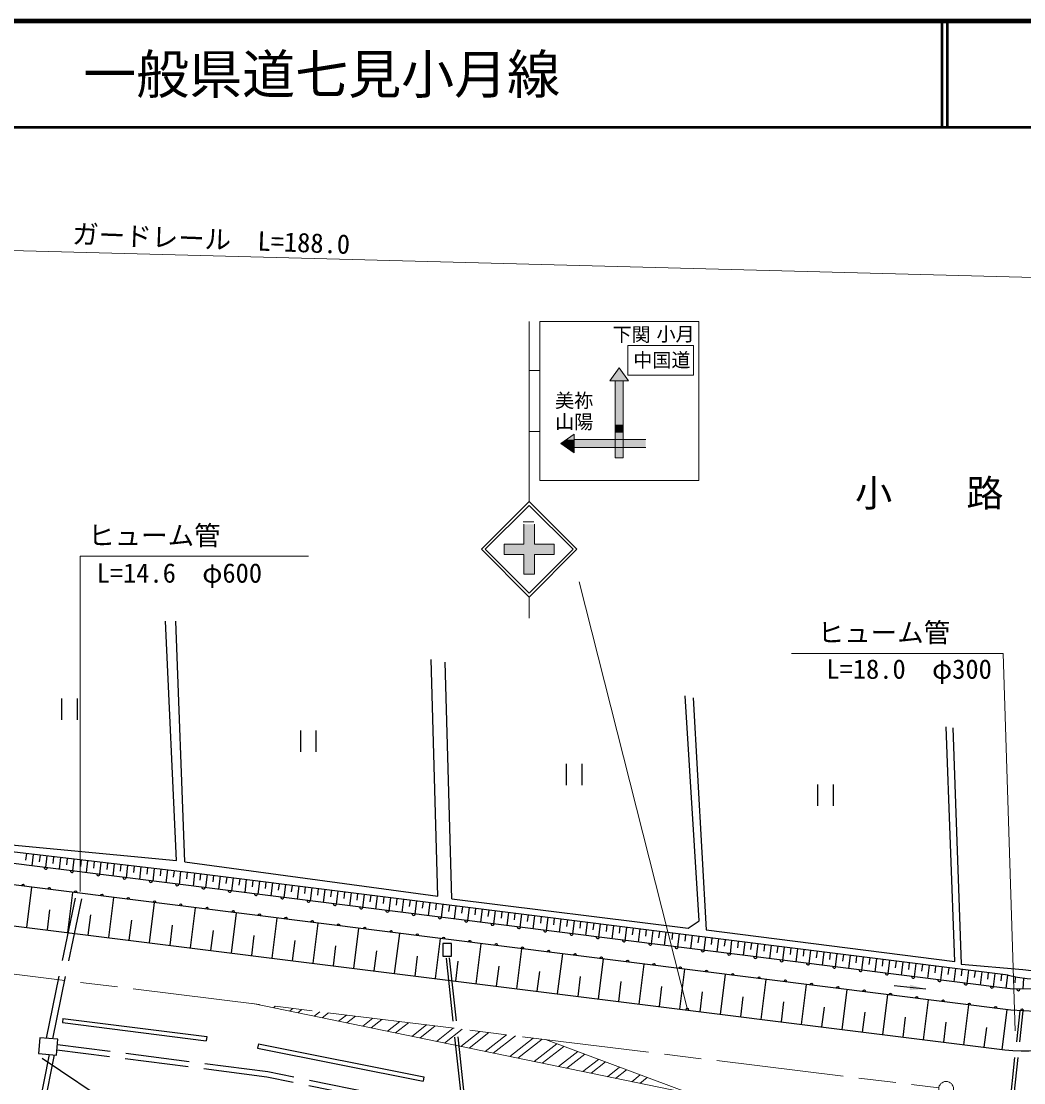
# Model space of a CAD drawing. Units: millimetres, scale not verified. Extents: x 40000 to 680000, y 20000 to 380000.
# Drawn here: x 210886 to 305492, y 279826 to 380000 of the extents above; entities that cross this region are included whole.
import ezdxf
from ezdxf.enums import TextEntityAlignment as Align

# ---------------------------------------------------------------- set-up
doc = ezdxf.new("R2010")
doc.units = ezdxf.units.MM
doc.header["$LTSCALE"] = 1000
doc.linetypes.add('CHAIN', pattern=[18.5, 12, -1.5, 3.5, -1.5])
doc.linetypes.add('DASHED', pattern=[7.5, 6, -1.5])
for name, color, linetype, lineweight in [('M-BGD', 7, 'Continuous', 25), ('M-BMK', 2, 'CHAIN', 13), ('M-BMK-SRVR', 3, 'Continuous', 13), ('M-STR-HTXT', 7, 'Continuous', 13), ('M-STR-STRC', 7, 'Continuous', 13), ('M-TTL', 2, 'Continuous', 140), ('M-TTL-LINE', 7, 'Continuous', 50), ('M-TTL-TXT', 7, 'Continuous', 13)]:
    doc.layers.add(name, color=color, linetype=linetype, lineweight=lineweight)
doc.layers.add('M-BMK-HTXT', color=7, linetype='Continuous')
doc.styles.add('ＭＳ ゴシック', font='')
doc.styles.get('ＭＳ ゴシック').set_extended_font_data('MS Gothic')

# ---------------------------------------------------------------- blocks, each defined once
blk = doc.blocks.new('open_arrow')
at = {"color": 0, "linetype": 'Continuous', "lineweight": -2}
blk.add_lwpolyline([(7.5, 1.25), (0, 0), (7.5, -1.25)], dxfattribs=at)
blk = doc.blocks.new('filled_arrow')
at = {"color": 0, "linetype": 'Continuous', "lineweight": -2}
blk.add_solid([(7.5, 1.25), (0, 0), (7.5, -1.25)], dxfattribs=at)

msp = doc.modelspace()

# ---------------------------------------------------------------- hatches: boundary and pattern name
at = {"layer": 'M-STR-STRC'}
for points in [[(267315, 347301), (268190, 346051), (267690, 346051), (266940, 346051), (266440, 346051)], [(266940, 346051), (267690, 346051), (267690, 341926), (266940, 341926)], [(266940, 341926), (267690, 341926), (267690, 341176), (266940, 341176)], [(263065, 341017), (263065, 340517), (263065, 339767), (263065, 339267), (261815, 340142)], [(266940, 341176), (267690, 341176), (267690, 338801), (266940, 338801)], [(261815, 340142), (262351, 340517), (263065, 340517), (263065, 339767), (263065, 339267)], [(263065, 340517), (266940, 340517), (266940, 339767), (263065, 339767)], [(267690, 340517), (269820, 340517), (269820, 339767), (267690, 339767)], [(256455, 330666), (258316, 330666), (258316, 332526), (259316, 332526), (259316, 330666), (261175, 330666), (261175, 329666), (259316, 329666), (259315, 327806), (258315, 327806), (258316, 329666), (256455, 329666)]]:
    msp.add_hatch(color=256, dxfattribs=at).paths.add_polyline_path(points)

# ---------------------------------------------------------------- linework, layer by layer
at = {"layer": 'M-BGD'}
for p, q in [((225547, 300792), (224514, 323374)), ((226316, 300661), (225490, 323393)), ((250212, 297441), (249574, 319761)), ((251526, 297197), (250888, 319516)), ((214702, 316073), (214702, 314073)), ((216202, 314073), (216202, 316073)), ((274859, 295123), (273545, 316335)), ((274296, 316147), (275535, 294259)), ((237228, 313069), (237228, 311069)), ((238728, 311069), (238728, 313069)), ((299000, 291256), (298174, 313406)), ((298812, 313331), (299600, 291031)), ((262307, 309916), (262307, 307916)), ((263807, 307916), (263807, 309916)), ((286034, 307963), (286034, 305963)), ((287534, 305963), (287534, 307963)), ((227182, 299621), (186861, 304276)), ((304456, 288662), (193783, 302574)), ((204856, 302758), (225547, 300792)), ((304281, 286669), (183918, 301799)), ((211371, 301447), (211299, 300830)), ((212016, 301372), (211891, 300298)), ((212660, 301298), (212588, 300682)), ((213306, 301246), (213176, 300137)), ((213944, 301149), (213872, 300533)), ((214585, 301075), (214457, 299976)), ((215224, 301002), (215152, 300386)), ((215863, 300928), (215733, 299815)), ((216538, 300850), (216466, 300234)), ((217136, 300781), (217005, 299655)), ((217771, 300708), (217699, 300092)), ((218405, 300634), (218272, 299496)), ((219038, 300561), (218965, 299946)), ((226316, 300661), (250212, 297441)), ((219670, 300488), (219535, 299337)), ((220300, 300416), (220228, 299801)), ((220930, 300343), (220793, 299179)), ((221557, 300270), (221485, 299656)), ((222185, 300198), (222047, 299021)), ((222811, 300126), (222739, 299511)), ((223436, 300054), (223297, 298864)), ((224060, 299982), (223988, 299367)), ((224683, 299910), (224542, 298708)), ((225304, 299838), (225232, 299224)), ((225925, 299766), (225783, 298552)), ((226544, 299695), (226472, 299081)), ((227252, 299612), (227098, 298386)), ((304014, 289972), (227182, 299621)), ((227804, 299543), (227727, 298930)), ((228421, 299465), (228267, 298240)), ((229038, 299388), (228961, 298775)), ((229656, 299310), (229502, 298084)), ((230273, 299233), (230196, 298620)), ((230891, 299155), (230737, 297929)), ((231508, 299078), (231431, 298465)), ((232126, 299000), (231972, 297774)), ((232743, 298923), (232666, 298309)), ((233361, 298845), (233207, 297619)), ((233979, 298768), (233902, 298154)), ((234596, 298690), (234442, 297463)), ((235214, 298612), (235137, 297999)), ((235832, 298535), (235678, 297308)), ((211419, 294489), (211894, 298282)), ((215282, 294005), (215757, 297796)), ((236450, 298457), (236373, 297844)), ((237067, 298380), (236913, 297153)), ((237685, 298302), (237608, 297689)), ((238303, 298224), (238149, 296997)), ((238921, 298147), (238844, 297533)), ((239539, 298069), (239385, 296842)), ((240157, 297992), (240080, 297378)), ((240775, 297914), (240621, 296687)), ((241393, 297836), (241316, 297223)), ((242011, 297759), (241857, 296531)), ((242630, 297681), (242553, 297067)), ((243248, 297603), (243094, 296376)), ((243866, 297526), (243789, 296912)), ((219143, 293522), (219618, 297311)), ((223003, 293038), (223477, 296826)), ((244484, 297448), (244330, 296220)), ((245103, 297371), (245026, 296757)), ((245721, 297293), (245567, 296065)), ((246339, 297215), (246262, 296601)), ((246958, 297138), (246804, 295909)), ((247576, 297060), (247499, 296446)), ((248195, 296982), (248041, 295754)), ((248813, 296905), (248736, 296290)), ((249432, 296827), (249278, 295598)), ((250050, 296749), (249973, 296135)), ((250669, 296672), (250515, 295443)), ((251288, 296594), (251211, 295980)), ((251526, 297197), (273808, 294410)), ((251907, 296516), (251752, 295287)), ((195927, 296430), (303709, 282928)), ((213350, 294247), (213588, 296143)), ((217212, 293764), (217450, 295659)), ((226860, 292555), (227335, 296341)), ((230717, 292072), (231191, 295856)), ((252525, 296438), (252448, 295824)), ((253144, 296361), (252990, 295132)), ((253763, 296283), (253686, 295669)), ((254382, 296205), (254227, 294976)), ((255001, 296128), (254924, 295513)), ((255620, 296050), (255465, 294821)), ((256239, 295972), (256161, 295357)), ((256858, 295894), (256703, 294665)), ((257477, 295817), (257400, 295202)), ((258096, 295739), (257941, 294509)), ((258715, 295661), (258638, 295046)), ((259334, 295583), (259180, 294354)), ((221073, 293280), (221310, 295174)), ((224932, 292797), (225169, 294690)), ((234571, 291589), (235045, 295372)), ((238424, 291106), (238898, 294887)), ((259953, 295506), (259876, 294891)), ((260573, 295428), (260418, 294198)), ((261192, 295350), (261115, 294735)), ((261811, 295272), (261657, 294042)), ((262430, 295195), (262353, 294580)), ((263050, 295117), (262895, 293887)), ((263669, 295039), (263592, 294424)), ((264289, 294961), (264134, 293731)), ((264908, 294883), (264831, 294268)), ((265528, 294806), (265373, 293575)), ((266147, 294728), (266070, 294113)), ((266767, 294650), (266612, 293419)), ((267387, 294572), (267309, 293957)), ((273808, 294410), (274859, 295123)), ((228789, 292313), (229026, 294206)), ((232644, 291831), (232881, 293722)), ((242276, 290624), (242749, 294403)), ((246125, 290142), (246599, 293920)), ((268006, 294494), (267852, 293264)), ((268626, 294416), (268549, 293801)), ((269246, 294339), (269091, 293108)), ((269866, 294261), (269788, 293645)), ((270485, 294183), (270331, 292952)), ((271105, 294105), (271028, 293490)), ((271725, 294027), (271571, 292796)), ((272345, 293949), (272268, 293334)), ((272965, 293872), (272810, 292640)), ((273585, 293794), (273508, 293178)), ((274205, 293716), (274051, 292484)), ((274825, 293638), (274748, 293022)), ((275445, 293560), (275291, 292329)), ((275535, 294259), (299000, 291256)), ((236498, 291348), (236735, 293239)), ((240350, 290865), (240587, 292755)), ((249973, 289660), (250446, 293436)), ((251486, 292979), (250686, 292979)), ((250686, 292979), (250686, 291779)), ((251486, 291779), (251486, 292979)), ((253820, 289178), (254293, 292952)), ((276066, 293482), (275988, 292866)), ((276686, 293404), (276531, 292173)), ((277306, 293326), (277229, 292711)), ((277926, 293249), (277772, 292017)), ((278547, 293171), (278469, 292555)), ((279167, 293093), (279012, 291861)), ((279787, 293015), (279710, 292399)), ((280408, 292937), (280253, 291705)), ((281028, 292859), (280951, 292243)), ((281649, 292781), (281494, 291549)), ((282269, 292703), (282192, 292087)), ((282890, 292625), (282735, 291393)), ((283510, 292547), (283433, 291931)), ((244201, 290383), (244437, 292272)), ((248049, 289901), (248286, 291789)), ((250686, 291779), (251486, 291779)), ((257664, 288696), (258137, 292469)), ((261507, 288215), (261980, 291986)), ((284131, 292469), (283976, 291237)), ((284752, 292391), (284674, 291775)), ((285373, 292313), (285218, 291081)), ((285993, 292235), (285916, 291619)), ((286614, 292158), (286459, 290925)), ((287235, 292080), (287158, 291463)), ((287856, 292002), (287701, 290769)), ((288477, 291924), (288399, 291307)), ((289098, 291846), (288943, 290613)), ((289719, 291768), (289641, 291151)), ((290340, 291690), (290185, 290456)), ((290961, 291612), (290883, 290995)), ((291582, 291534), (291427, 290300)), ((251897, 289419), (252133, 291306)), ((255742, 288937), (255978, 290824)), ((265349, 287734), (265821, 291503)), ((269189, 287253), (269661, 291021)), ((273027, 286772), (273499, 290538)), ((292203, 291456), (292126, 290839)), ((292824, 291378), (292669, 290144)), ((293445, 291300), (293368, 290683)), ((294067, 291222), (293912, 289988)), ((294688, 291144), (294610, 290527)), ((295309, 291066), (295154, 289832)), ((295931, 290988), (295853, 290371)), ((296552, 290910), (296397, 289676)), ((297173, 290832), (297096, 290214)), ((297795, 290753), (297640, 289519)), ((298416, 290675), (298339, 290058)), ((299038, 290597), (298883, 289363)), ((299659, 290519), (299582, 289902)), ((299600, 291031), (305419, 290505)), ((259586, 288456), (259822, 290342)), ((263428, 287974), (263664, 289859)), ((276863, 286291), (277335, 290056)), ((280698, 285811), (281170, 289574)), ((300281, 290441), (300126, 289207)), ((300903, 290363), (300825, 289746)), ((301524, 290285), (301369, 289050)), ((302146, 290207), (302069, 289590)), ((302768, 290129), (302613, 288894)), ((303390, 290051), (303312, 289433)), ((303945, 289981), (303790, 288746)), ((304679, 289824), (304638, 289243)), ((305464, 289707), (305392, 288669)), ((267269, 287493), (267505, 289378)), ((271108, 287012), (271344, 288896)), ((284531, 285331), (285003, 289092)), ((288363, 284851), (288834, 288610)), ((296238, 288674), (293254, 288981)), ((308153, 288687), (304456, 288662)), ((274945, 286532), (275181, 288414)), ((278781, 286051), (279017, 287933)), ((292193, 284371), (292664, 288129)), ((296021, 283891), (296492, 287648)), ((282615, 285571), (282850, 287452)), ((286447, 285091), (286683, 286971)), ((299848, 283412), (300318, 287167)), ((303449, 282961), (303920, 286715)), ((308073, 286481), (304281, 286669)), ((214822, 285903), (214772, 285507)), ((214772, 285507), (228344, 283798)), ((214822, 285903), (228394, 284195)), ((290278, 284611), (290513, 286490)), ((294107, 284131), (294342, 286010)), ((297935, 283652), (298170, 285530)), ((301760, 283173), (301996, 285049)), ((212648, 284076), (212524, 282581)), ((214343, 283935), (212648, 284076)), ((214218, 282440), (214343, 283935)), ((228394, 284195), (228344, 283798)), ((233265, 283496), (233187, 283104)), ((233265, 283496), (248883, 280380)), ((211759, 273505), (213542, 282496)), ((212524, 282581), (214218, 282440)), ((233187, 283104), (248805, 279988)), ((212259, 273501), (214012, 282457)), ((212848, 282149), (238978, 264654)), ((248883, 280380), (248805, 279988))]:
    msp.add_line(p, q, dxfattribs=at)
at = {"layer": 'M-BGD', "linetype": 'DASHED'}
for p, q in [((213259, 284025), (216098, 297754)), ((213861, 283975), (216695, 297678)), ((250973, 291592), (254412, 259934)), ((251271, 291624), (254684, 260211)), ((303218, 268784), (305139, 286626)), ((303520, 268784), (305439, 286611)), ((234078, 280366), (214258, 282917)), ((234161, 280860), (214299, 283416)), ((273348, 272752), (234161, 280860)), ((273273, 272257), (234078, 280366))]:
    msp.add_line(p, q, dxfattribs=at)
at = {"layer": 'M-BGD'}
msp.add_circle((273747, 286779), 100, dxfattribs=at)
for centre, radius, start, end in [((213200, 300133), 150, 172.8354, 352.8354), ((215681, 299822), 150, 172.8354, 352.8354), ((218161, 299510), 150, 172.8354, 352.8354), ((211053, 298388), 150, 352.8354, 172.8354), ((220642, 299198), 150, 172.8354, 352.8354), ((223122, 298886), 150, 172.8354, 352.8354), ((225603, 298574), 150, 172.8354, 352.8354), ((213534, 298076), 150, 352.8354, 172.8354), ((216014, 297764), 150, 352.8354, 172.8354), ((218495, 297452), 150, 352.8354, 172.8354), ((228083, 298263), 150, 172.8354, 352.8354), ((230563, 297951), 150, 172.8354, 352.8354), ((233044, 297639), 150, 172.8354, 352.8354), ((220975, 297140), 150, 352.8354, 172.8354), ((223456, 296829), 150, 352.8354, 172.8354), ((225936, 296517), 150, 352.8354, 172.8354), ((235524, 297327), 150, 172.8354, 352.8354), ((238005, 297015), 150, 172.8354, 352.8354), ((240485, 296704), 150, 172.8354, 352.8354), ((228417, 296205), 150, 352.8354, 172.8354), ((230897, 295893), 150, 352.8354, 172.8354), ((233378, 295581), 150, 352.8354, 172.8354), ((242966, 296392), 150, 172.8354, 352.8354), ((245446, 296080), 150, 172.8354, 352.8354), ((247927, 295768), 150, 172.8354, 352.8354), ((306561, 299808), 10160, 255.4783, 335.44131), ((306733, 299864), 9451, 262.00917, 337.7565), ((235858, 295270), 150, 352.8354, 172.8354), ((238339, 294958), 150, 352.8354, 172.8354), ((240819, 294646), 150, 352.8354, 172.8354), ((250407, 295456), 150, 172.8354, 352.8354), ((252888, 295145), 150, 172.8354, 352.8354), ((255368, 294833), 150, 172.8354, 352.8354), ((257849, 294521), 150, 172.8354, 352.8354), ((243300, 294334), 150, 352.8354, 172.8354), ((245780, 294022), 150, 352.8354, 172.8354), ((248261, 293711), 150, 352.8354, 172.8354), ((250741, 293399), 150, 352.8354, 172.8354), ((260329, 294209), 150, 172.8354, 352.8354), ((262810, 293897), 150, 172.8354, 352.8354), ((265290, 293586), 150, 172.8354, 352.8354), ((253222, 293087), 150, 352.8354, 172.8354), ((255702, 292775), 150, 352.8354, 172.8354), ((258183, 292463), 150, 352.8354, 172.8354), ((267771, 293274), 150, 172.8354, 352.8354), ((270251, 292962), 150, 172.8354, 352.8354), ((272732, 292650), 150, 172.8354, 352.8354), ((260663, 292152), 150, 352.8354, 172.8354), ((263144, 291840), 150, 352.8354, 172.8354), ((265624, 291528), 150, 352.8354, 172.8354), ((275212, 292338), 150, 172.8354, 352.8354), ((277693, 292027), 150, 172.8354, 352.8354), ((280173, 291715), 150, 172.8354, 352.8354), ((268104, 291216), 150, 352.8354, 172.8354), ((270585, 290904), 150, 352.8354, 172.8354), ((273065, 290593), 150, 352.8354, 172.8354), ((282654, 291403), 150, 172.8354, 352.8354), ((285134, 291091), 150, 172.8354, 352.8354), ((287615, 290779), 150, 172.8354, 352.8354), ((275546, 290281), 150, 352.8354, 172.8354), ((278026, 289969), 150, 352.8354, 172.8354), ((280507, 289657), 150, 352.8354, 172.8354), ((290095, 290468), 150, 172.8354, 352.8354), ((292575, 290156), 150, 172.8354, 352.8354), ((295056, 289844), 150, 172.8354, 352.8354), ((297536, 289532), 150, 172.8354, 352.8354), ((282987, 289345), 150, 352.8354, 172.8354), ((285468, 289034), 150, 352.8354, 172.8354), ((287948, 288722), 150, 352.8354, 172.8354), ((290429, 288410), 150, 352.8354, 172.8354), ((300017, 289220), 150, 172.8354, 352.8354), ((302497, 288909), 150, 172.8354, 352.8354), ((304982, 288666), 150, 180.37383, 0.37383), ((292909, 288098), 150, 352.8354, 172.8354), ((295390, 287786), 150, 352.8354, 172.8354), ((297870, 287475), 150, 352.8354, 172.8354), ((300351, 287163), 150, 352.8354, 172.8354), ((302831, 286851), 150, 352.8354, 172.8354), ((305318, 286617), 150, 357.16589, 177.16589), ((305489, 301317), 18474, 264.471, 302.11337)]:
    msp.add_arc(centre, radius, start, end, dxfattribs=at)
at = {"layer": 'M-BMK'}
msp.add_line((203096, 290950), (297474, 279337), dxfattribs=at)
at = {"layer": 'M-BMK-SRVR'}
msp.add_circle((298168, 279251), 700, dxfattribs=at)
at = {"layer": 'M-STR-HTXT'}
msp.add_line((149970, 359946), (317525, 355541), dxfattribs=at)
for points in [[(216450, 297890), (216450, 329509), (237991, 329509)], [(304671, 284737), (303548, 320346), (283580, 320346)]]:
    msp.add_lwpolyline(points, dxfattribs=at)
at = {"layer": 'M-STR-STRC'}
for p, q in [((258815, 351667), (258815, 334667)), ((259815, 351667), (274815, 351667)), ((259815, 351667), (259815, 336667)), ((274815, 351667), (274815, 336667)), ((268141, 349396), (268141, 346596)), ((268141, 349396), (274341, 349396)), ((274341, 349396), (274341, 346596)), ((258815, 347042), (259815, 347042)), ((266440, 346051), (267315, 347301)), ((267315, 347301), (268190, 346051)), ((268190, 346051), (266440, 346051)), ((266940, 346051), (266940, 338801)), ((267690, 346051), (267690, 338801)), ((268141, 346596), (274341, 346596)), ((258815, 341292), (259815, 341292)), ((261815, 340142), (263065, 341017)), ((263065, 341017), (263065, 339267)), ((263065, 339267), (261815, 340142)), ((263065, 340517), (269820, 340517)), ((263065, 339767), (269820, 339767)), ((266940, 338801), (267690, 338801)), ((259815, 336667), (274815, 336667)), ((254315, 330167), (258815, 334667)), ((263315, 330166), (258815, 334667)), ((254668, 330166), (258815, 334313)), ((262962, 330166), (258815, 334313)), ((258255, 332761), (259255, 332761)), ((258316, 332526), (258316, 330666)), ((259316, 332526), (259316, 330666)), ((256455, 330666), (256455, 329666)), ((256455, 330666), (258316, 330666)), ((259316, 330666), (261175, 330666)), ((261175, 330666), (261175, 329666)), ((254315, 330167), (258815, 325666)), ((254668, 330166), (258815, 326019)), ((256455, 329666), (258316, 329666)), ((258316, 329666), (258315, 327806)), ((258815, 325666), (263315, 330166)), ((258815, 326019), (262962, 330166)), ((259316, 329666), (259315, 327806)), ((259316, 329666), (261175, 329666)), ((258315, 327806), (259315, 327806)), ((273723, 286876), (263528, 327083)), ((258815, 325666), (258815, 323666)), ((274094, 278771), (232733, 287303)), ((234684, 286901), (234863, 287041)), ((236206, 286587), (236525, 286837)), ((236976, 286428), (237365, 286733)), ((238523, 286109), (239054, 286526)), ((239293, 285950), (239894, 286422)), ((240832, 285633), (241574, 286216)), ((241601, 285474), (242415, 286112)), ((243124, 285160), (244077, 285908)), ((243894, 285001), (244917, 285804)), ((245441, 284682), (246606, 285596)), ((246210, 284523), (247446, 285493)), ((247744, 284207), (249121, 285287)), ((248514, 284048), (249961, 285184)), ((250065, 283728), (251655, 284975)), ((250835, 283569), (252495, 284872)), ((252374, 283252), (254175, 284665)), ((253143, 283093), (255015, 284562)), ((254666, 282779), (256677, 284357)), ((255436, 282620), (257518, 284254)), ((256983, 282301), (259207, 284046)), ((257752, 282142), (260047, 283942)), ((259286, 281826), (261428, 283506)), ((260367, 283903), (274094, 278771)), ((260056, 281667), (262086, 283260)), ((261595, 281349), (263403, 282768)), ((262364, 281190), (264061, 282522)), ((263887, 280876), (265364, 282035)), ((264657, 280718), (266022, 281789)), ((266204, 280398), (267345, 281294)), ((266973, 280240), (268003, 281048)), ((268496, 279926), (269306, 280561)), ((269266, 279767), (269964, 280315))]:
    msp.add_line(p, q, dxfattribs=at)
at = {"layer": 'M-TTL'}
msp.add_line((680000, 380000), (40000, 380000), dxfattribs=at)
at = {"layer": 'M-TTL-LINE'}
for p, q in [((297750, 380000), (297750, 370000)), ((298250, 380000), (298250, 370000)), ((40000, 370000), (680000, 370000))]:
    msp.add_line(p, q, dxfattribs=at)

# ---------------------------------------------------------------- block references
at = {"layer": 'M-BGD', "xscale": 200, "yscale": 200, "rotation": 174.1}
msp.add_blockref('filled_arrow', (296238, 288674), dxfattribs=at)
at = {"layer": 'M-STR-HTXT'}
for p, rotation in [((216450, 297890), 90), ((304671, 284737), 91.8)]:
    msp.add_blockref('open_arrow', p, dxfattribs=dict(at, rotation=rotation))
at = {"layer": 'M-STR-STRC', "rotation": 104.2}
msp.add_blockref('open_arrow', (273723, 286876), dxfattribs=at)

# ---------------------------------------------------------------- texts
at = {"layer": 'M-BMK-HTXT', "style": 'ＭＳ ゴシック'}
msp.add_text('小\u3000\u3000路', height=2566, dxfattribs=at).set_placement((296575, 333419), align=Align.BOTTOM_CENTER)
at = {"layer": 'M-STR-HTXT', "style": 'ＭＳ ゴシック'}
msp.add_text('ガードレール\u3000L=188.0', height=1833, rotation=357.832, dxfattribs=at).set_placement((228753, 357980), align=Align.BOTTOM_CENTER)
msp.add_text('ヒューム管', height=1833, dxfattribs=at).set_placement((217200, 330009), align=Align.BOTTOM_LEFT)
for s, p in [('L=14.6  φ600', (225805, 326464)), ('L=18.0  φ300', (294673, 317398))]:
    msp.add_text(s, height=1833, dxfattribs=at).set_placement(p, align=Align.BOTTOM_CENTER)
msp.add_text('ヒューム管', height=1833, dxfattribs=at).set_placement((298547, 320846), align=Align.BOTTOM_RIGHT)
at = {"layer": 'M-STR-STRC', "style": 'ＭＳ ゴシック'}
for s, p in [('下関', (268483, 349392)), ('小月', (272636, 349421)), ('美祢', (263065, 343147)), ('山陽', (263065, 341147))]:
    msp.add_text(s, height=1320, dxfattribs=at).set_placement(p, align=Align.BOTTOM_CENTER)
msp.add_text('中国道', height=1320, dxfattribs=at).set_placement((271341, 348030), align=Align.MIDDLE_CENTER)
at = {"layer": 'M-TTL-TXT', "style": 'ＭＳ ゴシック'}
msp.add_text('一般県道七見小月線', height=3666, dxfattribs=at).set_placement((216734, 375000), align=Align.MIDDLE_LEFT)

doc.saveas('drawing.dxf')
